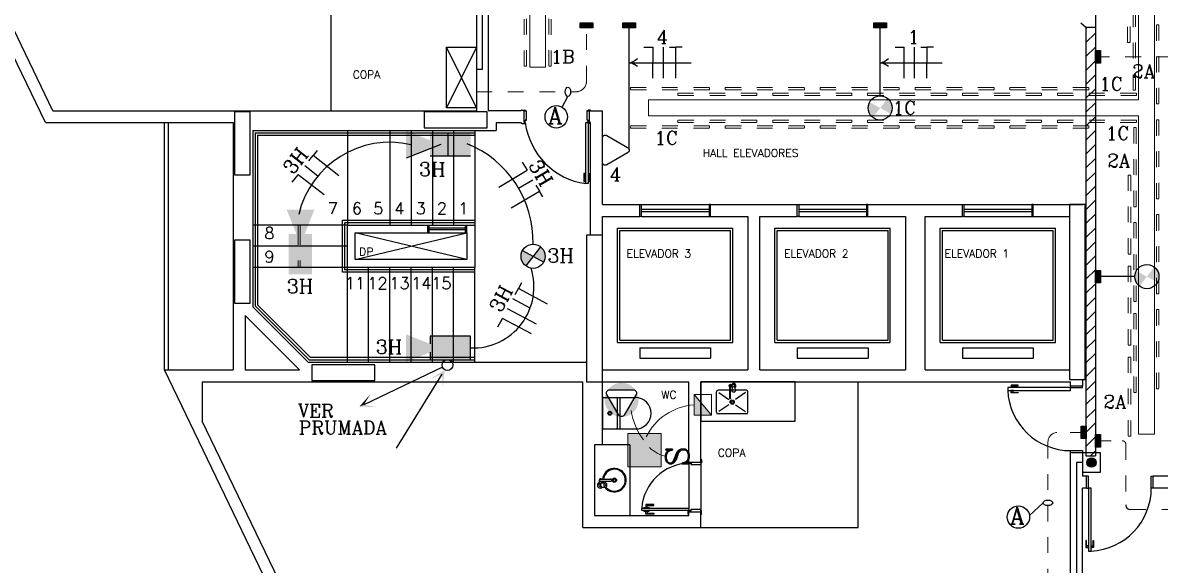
# Model space of a CAD drawing. Extents: x 544 to 914, y -40 to 56.
# Drawn here: x 572.8 to 580.03, y -7.71 to -4.27 of the extents above; entities that cross this region are included whole.
import ezdxf
from ezdxf.enums import TextEntityAlignment as Align
from ezdxf.lldxf.tags import DXFTag

# ---------------------------------------------------------------- set-up
doc = ezdxf.new("R2010")
doc.units = 0
doc.header["$LTSCALE"] = 0.5
doc.header["$MEASUREMENT"] = 0
for name, pattern in [('CONTINU', [0]), ('DASHDOT2', [0.5, 0.25, -0.125, 0, -0.125]), ('HIDDEN', [0.375, 0.25, -0.125])]:
    doc.linetypes.add(name, pattern=pattern)
doc.layers.get('0').update_dxf_attribs({"linetype": 'CONTINUOUS'})
for name, color, linetype in [('008', 1, 'CONTINUOUS'), ('3', 1, 'CONTINUOUS'), ('A-01', 1, 'CONTINUOUS'), ('A-02', 2, 'CONTINUOUS'), ('A-05', 5, 'CONTINUOUS'), ('ARQ_JANELAS2', 1, 'HIDDEN2'), ('ARQ_MARCOS', 2, 'CONTINUOUS'), ('ARQ_PORTAS', 2, 'CONTINUOUS'), ('COZINHA', 2, 'CONTINUOUS'), ('ELE-ELETROCALHA', 250, 'CONTINUOUS'), ('ELETRODUTO', 5, 'CONTINUOUS'), ('FIAÇÃO', 15, 'CONTINUOUS'), ('h2o_contador', 2, 'CONTINUOUS'), ('INTERRUPTOR', 3, 'CONTINUOUS'), ('JANELA', 1, 'CONTINUOUS'), ('LUMINO', 3, 'CONTINUOUS'), ('PORTA', 2, 'CONTINUOUS'), ('Proj', 1, 'HIDDEN'), ('REDE-ESTRUTURADA', 3, 'CONTINUOUS'), ('S4', 4, 'CONTINUOUS'), ('SAN', 2, 'CONTINUOUS'), ('SETAS', 1, 'CONTINUOUS'), ('TEXTO', 7, 'CONTINUOUS'), ('TEXTO - TOMADAS', 250, 'CONTINUOUS'), ('TOMADAS', 3, 'CONTINUOUS'), ('TUBULACAO', 5, 'CONTINUOUS'), ('Título', 3, 'CONTINUOUS')]:
    doc.layers.add(name, color=color, linetype=linetype)
doc.layers.add('ARQ-HAC', color=8, linetype='CONTINUOUS', lineweight=9)
doc.layers.add('Luminotécnico', color=142, linetype='CONTINUOUS', lineweight=0)
doc.styles.add('r80', font='romans.shx', dxfattribs={"height": 0.175})
doc.styles.add('ROMANC', font='romanc.shx')
doc.styles.add('T20', font='simplex.shx', dxfattribs={"height": 0.1})
tags = doc.linetypes.add('HIDDEN2', pattern=[0.1875, 0.125, -0.0625]).pattern_tags.tags
tags[6:7] = [DXFTag(74, 4), DXFTag(75, 0), DXFTag(340, '0'), DXFTag(46, 1.0), DXFTag(50, 0.0), DXFTag(44, 0.0), DXFTag(45, 0.0)]
tags[4:5] = [DXFTag(74, 4), DXFTag(75, 0), DXFTag(340, '0'), DXFTag(46, 1.0), DXFTag(50, 0.0), DXFTag(44, 0.0), DXFTag(45, 0.0)]

# ---------------------------------------------------------------- blocks, each defined once
blk = doc.blocks.new('A')
at = {"layer": 'TOMADAS'}
blk.add_hatch(color=256, dxfattribs=at).paths.add_polyline_path([(1807.0593, -85.114, 1), (1806.9999, -85.114, 1)])
blk.add_lwpolyline([(1806.9719, -85.1745), (1807.0873, -85.1745), (1807.0873, -85.0534), (1806.9719, -85.0534)], close=True, dxfattribs=at)
blk.add_circle((1807.0296, -85.114), 0.0297, dxfattribs=at)
blk = doc.blocks.new('T')
at = {"layer": 'TOMADAS'}
for p, q in [((-55.6492, 372.2054), (-55.6492, 372.0316)), ((-55.465, 372.138), (-55.6155, 372.2249)), ((-55.6155, 372.0122), (-55.465, 372.0991))]:
    blk.add_line(p, q, dxfattribs=at)
for centre, start, end in [((-55.6267, 372.2054), 60, 180), ((-55.4762, 372.1185), 300, 60), ((-55.6267, 372.0316), 180, 300)]:
    blk.add_arc(centre, 0.0225, start, end, dxfattribs=at)

msp = doc.modelspace()

# ---------------------------------------------------------------- hatches: boundary and pattern name
at = {"layer": 'ELE-ELETROCALHA', "ltscale": 0.06}
h = msp.add_hatch(dxfattribs=at)
h.set_pattern_fill('ANSI31', color=256, scale=0.5, style=0)
h.set_pattern_definition([(45, (-889.07684, 133.60847), (-0.0441941738, 0.0441941738), [])])
h.paths.add_polyline_path([(579.6139, -4.2983), (579.5537, -4.2983), (579.5537, -7.0193), (579.6139, -7.0193)])
at = {"layer": 'ELETRODUTO', "linetype": 'DASHDOT2', "ltscale": 0.06}
for points in [[(576.4203, -4.3017), (576.4203, -4.27), (576.3408, -4.27), (576.3408, -4.3017)], [(576.6912, -4.3017), (576.6912, -4.27), (576.6117, -4.27), (576.6117, -4.3017)], [(578.286, -4.3017), (578.286, -4.27), (578.2066, -4.27), (578.2066, -4.3017)], [(579.614, -4.5257), (579.6458, -4.5257), (579.6458, -4.4463), (579.614, -4.4463)], [(579.614, -5.9212), (579.6458, -5.9212), (579.6458, -5.8417), (579.614, -5.8417)], [(579.523, -6.9098), (579.5547, -6.9098), (579.5547, -6.8304), (579.523, -6.8304)], [(579.614, -6.9643), (579.6458, -6.9643), (579.6458, -6.8849), (579.614, -6.8849)]]:
    msp.add_hatch(color=256, dxfattribs=at).paths.add_polyline_path(points)
at = {"layer": 'LUMINO'}
h = msp.add_hatch(color=256, dxfattribs=at)
h.paths.add_polyline_path([(578.2929, -4.7501), (578.2463, -4.8109), (578.3136, -4.8474, 0.124965), (578.3229, -4.8109, 0.233353)])
h.paths.add_polyline_path([(578.1997, -4.8717), (578.2463, -4.8109), (578.179, -4.7744, 0.124965), (578.1697, -4.8109, 0.233353)])
for points in [[(575.234, -4.9551), (575.4544, -5.0426), (575.234, -5.1302)], [(575.387, -5.0159), (575.387, -4.9689), (575.6444, -4.9689), (575.6444, -5.1175), (575.387, -5.1175), (575.387, -5.0694), (575.4544, -5.0426)], [(574.6515, -5.4573), (574.5639, -5.6777), (574.4763, -5.4573)], [(574.5907, -5.6103), (574.6376, -5.6103), (574.6376, -5.8677), (574.489, -5.8677), (574.489, -5.6103), (574.5371, -5.6103), (574.5639, -5.6777)], [(575.234, -6.4227), (575.4544, -6.3352), (575.234, -6.2476)], [(575.387, -6.3619), (575.387, -6.4089), (575.6444, -6.4089), (575.6444, -6.2603), (575.387, -6.2603), (575.387, -6.3084), (575.4544, -6.3352)]]:
    msp.add_hatch(color=256, dxfattribs=at).paths.add_polyline_path(points)
h = msp.add_hatch(color=256, dxfattribs=at)
h.paths.add_polyline_path([(576.088, -5.6917), (576.0414, -5.7525), (576.1087, -5.789, 0.124965), (576.118, -5.7525, 0.233353)])
h.paths.add_polyline_path([(575.9948, -5.8133), (576.0414, -5.7525), (575.9741, -5.716, 0.124965), (575.9648, -5.7525, 0.233353)])
h = msp.add_hatch(color=256, dxfattribs=at)
h.paths.add_polyline_path([(579.9876, -5.8207), (579.941, -5.8815), (580.0083, -5.918, 0.124965), (580.0176, -5.8815, 0.233353)])
h.paths.add_polyline_path([(579.8944, -5.9422), (579.941, -5.8815), (579.8737, -5.8449, 0.124965), (579.8644, -5.8815, 0.233353)])
at = {"layer": 'Luminotécnico', "linetype": 'CONTINU'}
h = msp.add_hatch(color=3, dxfattribs=at)
h.paths.add_polyline_path([(576.4954, -6.6639, 1), (576.7119, -6.6639, 1)])
h.paths.add_polyline_path([(576.6783, -6.6002, -0.57735), (576.6952, -6.6296), (576.6197, -6.7605, -0.57735), (576.5858, -6.7605), (576.5102, -6.6296, -0.57735), (576.5272, -6.6002)], flags=16)
at = {"layer": 'Luminotécnico'}
for points in [[(577.1747, -6.7611), (577.0646, -6.6296), (577.0646, -6.7611)], [(576.6424, -6.8768), (576.6424, -7.0888), (576.8544, -7.0888), (576.8544, -6.8768)]]:
    msp.add_hatch(color=3, dxfattribs=at).paths.add_polyline_path(points)

# ---------------------------------------------------------------- linework, layer by layer
at = {"layer": '008'}
for p, q in [((574.9114, -5.7739), (575.6214, -5.6039)), ((575.6214, -5.7739), (574.9114, -5.6039))]:
    msp.add_line(p, q, dxfattribs=at)
at = {"layer": '3', "color": 6}
for p, q in [((574.9114, -5.7739), (575.6214, -5.6039)), ((575.6214, -5.7739), (574.9114, -5.6039)), ((574.9114, -5.7739), (575.6214, -5.6039)), ((575.6214, -5.7739), (574.9114, -5.6039)), ((574.9114, -5.7739), (575.6214, -5.6039)), ((575.6214, -5.7739), (574.9114, -5.6039)), ((574.9114, -5.7739), (575.6214, -5.6039)), ((575.6214, -5.7739), (574.9114, -5.6039)), ((574.9114, -5.7739), (575.6214, -5.6039)), ((575.6214, -5.7739), (574.9114, -5.6039)), ((574.9114, -5.7739), (575.6214, -5.6039)), ((575.6214, -5.7739), (574.9114, -5.6039)), ((574.9114, -5.7739), (575.6214, -5.6039)), ((575.6214, -5.7739), (574.9114, -5.6039)), ((574.9114, -5.7739), (575.6214, -5.6039)), ((575.6214, -5.7739), (574.9114, -5.6039))]:
    msp.add_line(p, q, dxfattribs=at)
for points in [[(574.1439, -5.2364), (574.2439, -5.2364), (574.2439, -4.8364), (574.1439, -4.8364), (574.1439, -5.2364)], [(575.3489, -4.9364), (575.7489, -4.9364), (575.7489, -4.8364), (575.3489, -4.8364), (575.3489, -4.9364)], [(579.4487, -6.5339), (579.5487, -6.5339), (579.5487, -5.4239), (579.4487, -5.4239), (579.4487, -6.5339)], [(576.3814, -6.5489), (576.4814, -6.5489), (576.4814, -5.6189), (576.3814, -5.6189), (576.3814, -6.5489)], [(574.1439, -6.0504), (574.2439, -6.0504), (574.2439, -5.6504), (574.1439, -5.6504), (574.1439, -6.0504)], [(574.635, -6.5414), (575.035, -6.5414), (575.035, -6.4414), (574.635, -6.4414), (574.635, -6.5414)]]:
    msp.add_lwpolyline(points, dxfattribs=at)
at = {"layer": 'A-01', "color": 9}
for p, q in [((574.7564, -3.2489), (574.7564, -4.8289)), ((574.9114, -5.7739), (575.6214, -5.6039)), ((575.6214, -5.7739), (574.9114, -5.6039)), ((575.6214, -5.7739), (574.9114, -5.6039)), ((574.9114, -5.7739), (575.6214, -5.6039)), ((574.9114, -5.7739), (575.6214, -5.6039)), ((575.6214, -5.7739), (574.9114, -5.6039)), ((575.6214, -5.7739), (574.9114, -5.6039)), ((574.9114, -5.7739), (575.6214, -5.6039)), ((574.9114, -5.7739), (575.6214, -5.6039)), ((575.6214, -5.7739), (574.9114, -5.6039)), ((575.6214, -5.7739), (574.9114, -5.6039)), ((574.9114, -5.7739), (575.6214, -5.6039)), ((574.9114, -5.7739), (575.6214, -5.6039)), ((575.6214, -5.7739), (574.9114, -5.6039)), ((575.6214, -5.7739), (574.9114, -5.6039)), ((574.9114, -5.7739), (575.6214, -5.6039)), ((574.9114, -5.7739), (575.6214, -5.6039)), ((575.6214, -5.7739), (574.9114, -5.6039)), ((575.6214, -5.7739), (574.9114, -5.6039)), ((574.9114, -5.7739), (575.6214, -5.6039)), ((574.9114, -5.7739), (575.6214, -5.6039)), ((575.6214, -5.7739), (574.9114, -5.6039)), ((575.6214, -5.7739), (574.9114, -5.6039)), ((574.9114, -5.7739), (575.6214, -5.6039)), ((575.6214, -5.7739), (574.9114, -5.6039)), ((574.9114, -5.7739), (575.6214, -5.6039)), ((575.6214, -5.7739), (574.9114, -5.6039)), ((574.9114, -5.7739), (575.6214, -5.6039)), ((575.6214, -5.7739), (574.9114, -5.6039)), ((574.9114, -5.7739), (575.6214, -5.6039)), ((575.6214, -5.7739), (574.9114, -5.6039)), ((574.9114, -5.7739), (575.6214, -5.6039)), ((575.6214, -5.7739), (574.9114, -5.6039)), ((574.9114, -5.7739), (575.6214, -5.6039)), ((575.6214, -5.7739), (574.9114, -5.6039)), ((574.9114, -5.7739), (575.6214, -5.6039)), ((574.8614, -5.8239), (574.2614, -5.8239)), ((574.8614, -6.4239), (574.8614, -5.8239)), ((574.9964, -6.4239), (574.9964, -5.8239)), ((575.1314, -6.4239), (575.1314, -5.8239)), ((575.2664, -6.4239), (575.2664, -5.8239)), ((575.4014, -6.4239), (575.4014, -5.8239)), ((575.5364, -6.4239), (575.5364, -5.8239)), ((575.6714, -6.4239), (575.6714, -5.8239)), ((578.1064, -7.4739), (578.1064, -6.5489)), ((577.1064, -7.4739), (578.1064, -7.4739))]:
    msp.add_line(p, q, dxfattribs=at)
at = {"layer": 'A-02', "color": 9}
for p, q in [((573.7, -6.4739), (573.7, -4.9039)), ((573.725, -6.4739), (573.725, -4.9039)), ((574.2764, -4.9689), (574.2764, -5.9288)), ((574.2764, -4.9689), (575.6714, -4.9689)), ((574.2914, -4.9839), (574.2914, -5.922)), ((574.2914, -4.9839), (575.6714, -4.9839)), ((574.8614, -4.9539), (574.8614, -5.5539)), ((575.1314, -4.9539), (575.1314, -5.5539)), ((575.2664, -4.9539), (575.2664, -5.5539)), ((575.4014, -4.9539), (575.4014, -5.5539)), ((575.5364, -4.9539), (575.5364, -5.5539)), ((575.6714, -4.9539), (575.6714, -5.5539)), ((574.8614, -5.5539), (574.2614, -5.5539)), ((574.8314, -5.6765), (574.8314, -5.5239)), ((574.8314, -5.5239), (575.6714, -5.5239)), ((574.8464, -5.6697), (574.8464, -5.5389)), ((574.8464, -5.5389), (575.6714, -5.5389)), ((574.9114, -5.7739), (575.6214, -5.6039)), ((575.6214, -5.7739), (574.9114, -5.6039)), ((575.6214, -5.7739), (574.9114, -5.6039)), ((574.9114, -5.7739), (575.6214, -5.6039)), ((576.5777, -5.5739), (577.3102, -5.5739)), ((576.5777, -6.2995), (576.5777, -5.5739)), ((576.5916, -5.5878), (577.2963, -5.5878)), ((576.5916, -6.2856), (576.5916, -5.5878)), ((577.2963, -6.2856), (577.2963, -5.5878)), ((577.3102, -6.2995), (577.3102, -5.5739)), ((577.5777, -5.5739), (578.3102, -5.5739)), ((577.5777, -6.2995), (577.5777, -5.5739)), ((577.5916, -5.5878), (578.2963, -5.5878)), ((577.5916, -6.2856), (577.5916, -5.5878)), ((578.2963, -6.2856), (578.2963, -5.5878)), ((578.3102, -6.2995), (578.3102, -5.5739)), ((578.6277, -5.5739), (579.3602, -5.5739)), ((578.6277, -6.2995), (578.6277, -5.5739)), ((578.6416, -5.5878), (579.3463, -5.5878)), ((578.6416, -6.2856), (578.6416, -5.5878)), ((579.3463, -6.2856), (579.3463, -5.5878)), ((579.3602, -6.2995), (579.3602, -5.5739)), ((574.8614, -5.6889), (574.2614, -5.6889)), ((574.8314, -5.8539), (574.8314, -5.6765)), ((574.8464, -5.8389), (574.8464, -5.6697)), ((575.6714, -5.8389), (574.8464, -5.8389)), ((574.2914, -5.922), (574.2914, -6.06)), ((575.6714, -5.8539), (574.8314, -5.8539)), ((574.2764, -5.9288), (574.2764, -6.0662)), ((574.2764, -6.0662), (574.6191, -6.4089)), ((574.2914, -6.06), (574.6253, -6.3939)), ((576.5916, -6.2856), (577.2963, -6.2856)), ((577.5916, -6.2856), (578.2963, -6.2856)), ((578.6416, -6.2856), (579.3463, -6.2856)), ((576.5777, -6.2995), (577.3102, -6.2995)), ((576.7187, -6.3342), (577.1692, -6.3342)), ((576.7187, -6.3342), (576.7187, -6.3989)), ((577.1692, -6.3342), (577.1692, -6.3989)), ((577.5777, -6.2995), (578.3102, -6.2995)), ((577.7187, -6.3342), (578.1692, -6.3342)), ((577.7187, -6.3342), (577.7187, -6.3989)), ((578.1692, -6.3342), (578.1692, -6.3989)), ((578.6277, -6.2995), (579.3602, -6.2995)), ((578.7687, -6.3342), (579.2192, -6.3342)), ((578.7687, -6.3342), (578.7687, -6.3989)), ((579.2192, -6.3342), (579.2192, -6.3989)), ((574.6191, -6.4089), (575.6714, -6.4089)), ((574.6253, -6.3939), (575.6714, -6.3939)), ((576.7187, -6.3989), (577.1692, -6.3989)), ((577.7187, -6.3989), (578.1692, -6.3989)), ((578.7687, -6.3989), (579.2192, -6.3989))]:
    msp.add_line(p, q, dxfattribs=at)
at = {"layer": 'A-05', "color": 4}
for p, q in [((575.6814, -3.9889), (575.6814, -4.8289)), ((575.6814, -3.9889), (575.6814, -4.8289)), ((575.7564, -3.9889), (575.7564, -4.8289)), ((572.9902, -4.8289), (572.7418, -4.3137)), ((572.9431, -4.9039), (572.6743, -4.3463)), ((572.9902, -4.8289), (575.6814, -4.8289)), ((572.9902, -4.8289), (575.6814, -4.8289)), ((575.9664, -4.8289), (575.7564, -4.8289)), ((575.9839, -4.9039), (575.9839, -4.8289)), ((576.3814, -4.8289), (576.4814, -4.8289)), ((576.3989, -4.9039), (576.3989, -4.8289)), ((576.4814, -5.4239), (576.4814, -4.8289)), ((572.9431, -4.9039), (574.1364, -4.9039)), ((574.1364, -4.9039), (574.1364, -6.4739)), ((575.8064, -4.9039), (575.9664, -4.9039)), ((575.8064, -4.9039), (575.8064, -4.9539)), ((576.4064, -4.9039), (576.3814, -4.9039)), ((576.4064, -5.6189), (576.4064, -4.9039)), ((574.2614, -4.9539), (574.2614, -6.0724)), ((574.2614, -4.9539), (575.8064, -4.9539)), ((576.4814, -5.4239), (576.7189, -5.4239)), ((576.7189, -5.4989), (576.7189, -5.4239)), ((577.1689, -5.4989), (577.1689, -5.4239)), ((577.1689, -5.4239), (577.7189, -5.4239)), ((577.7189, -5.4989), (577.7189, -5.4239)), ((578.1689, -5.4989), (578.1689, -5.4239)), ((578.1689, -5.4239), (578.7689, -5.4239)), ((578.7689, -5.4989), (578.7689, -5.4239)), ((579.2189, -5.4989), (579.2189, -5.4239)), ((579.2189, -5.4239), (579.5314, -5.4239)), ((576.4814, -5.4989), (576.7189, -5.4989)), ((576.4814, -6.4739), (576.4814, -5.4989)), ((577.1689, -5.4989), (577.4064, -5.4989)), ((577.4064, -5.4989), (577.4064, -6.4739)), ((577.4814, -5.4989), (577.7189, -5.4989)), ((577.4814, -6.4739), (577.4814, -5.4989)), ((578.1689, -5.4989), (578.4064, -5.4989)), ((578.4064, -5.4989), (578.4064, -6.4739)), ((578.5314, -5.4989), (578.7689, -5.4989)), ((578.5314, -6.4739), (578.5314, -5.4989)), ((579.2189, -5.4989), (579.4487, -5.4989)), ((574.2114, -6.1285), (574.5569, -6.4739)), ((574.2114, -6.1285), (574.2114, -6.4739)), ((574.2614, -6.0724), (574.6129, -6.4239)), ((574.6129, -6.4239), (576.3814, -6.4239)), ((574.3569, -7.8364), (573.7, -6.4739)), ((573.7, -6.4739), (574.1364, -6.4739)), ((574.2114, -6.4739), (574.5569, -6.4739)), ((576.4814, -6.4739), (577.4064, -6.4739)), ((577.4814, -6.4739), (578.4064, -6.4739)), ((578.5314, -6.4739), (579.4487, -6.4739)), ((573.94, -6.5489), (573.94, -6.7989)), ((573.94, -6.5489), (576.3564, -6.5489)), ((576.3564, -7.4739), (576.3564, -6.5489)), ((576.4814, -6.5489), (577.0314, -6.5489)), ((576.4814, -6.9489), (576.4814, -6.5489)), ((577.0314, -7.0589), (577.0314, -6.5489)), ((577.1064, -7.0589), (577.1064, -6.5489)), ((577.1064, -6.5489), (579.4564, -6.5489)), ((579.4564, -6.5739), (579.4564, -6.5489)), ((579.4564, -6.5739), (579.5314, -6.5739)), ((579.5314, -6.5339), (579.5314, -6.5739)), ((574.4244, -7.8038), (573.94, -6.7989)), ((576.4814, -6.9489), (576.4314, -6.9489)), ((576.4314, -6.9489), (576.4314, -7.3989)), ((579.4564, -6.9989), (579.5314, -6.9989)), ((579.4564, -9.1239), (579.4564, -6.9989)), ((579.5314, -6.9989), (579.5314, -7.1489)), ((577.0314, -7.0589), (577.1064, -7.0589)), ((579.5564, -7.1489), (579.5314, -7.1489)), ((579.5564, -7.2239), (579.5564, -7.1489)), ((580.2814, -7.1489), (579.9814, -7.1489)), ((579.9814, -7.2239), (579.9814, -7.1489)), ((579.5564, -7.2239), (579.5314, -7.2239)), ((579.5314, -9.1239), (579.5314, -7.2239)), ((581.2814, -7.2239), (579.9814, -7.2239)), ((576.4314, -7.3989), (577.0314, -7.3989)), ((577.0314, -7.3739), (577.1064, -7.3739)), ((577.0314, -7.3989), (577.0314, -7.3739)), ((577.1064, -7.4739), (577.1064, -7.3739)), ((576.3564, -7.4739), (577.1064, -7.4739))]:
    msp.add_line(p, q, dxfattribs=at)
for points in [[(574.8614, -5.5539), (575.6714, -5.5539), (575.6714, -5.8239), (574.8614, -5.8239)], [(574.9114, -5.6039), (575.6214, -5.6039), (575.6214, -5.7739), (574.9114, -5.7739)]]:
    msp.add_lwpolyline(points, close=True, dxfattribs=at)
at = {"layer": 'ARQ-HAC', "linetype": 'HIDDEN'}
for p, q in [((574.5489, -5.5539), (574.5489, -5.8239)), ((574.5614, -5.5539), (574.5614, -5.8239)), ((574.5614, -5.5539), (574.5614, -5.8239))]:
    msp.add_line(p, q, dxfattribs=at)
at = {"layer": 'ARQ_JANELAS2', "ltscale": 0.05}
for p, q in [((575.3714, -5.5539), (575.3714, -5.6039)), ((575.3814, -5.6039), (575.3814, -5.5539)), ((575.6114, -5.6039), (575.6114, -5.5539)), ((575.6214, -5.6039), (575.6214, -5.5539)), ((575.6114, -5.5739), (575.3814, -5.5739)), ((575.6114, -5.5839), (575.3814, -5.5839))]:
    msp.add_line(p, q, dxfattribs=at)
at = {"layer": 'ARQ_MARCOS'}
for p, q in [((579.4564, -6.5739), (579.4564, -6.5864)), ((579.5314, -6.5864), (579.5314, -6.5739)), ((579.4564, -6.5864), (579.5314, -6.5864)), ((579.4564, -6.9864), (579.5314, -6.9864)), ((579.4564, -6.9989), (579.4564, -6.9864)), ((579.5314, -6.9864), (579.5314, -6.9989)), ((579.5689, -7.1489), (579.5564, -7.1489)), ((579.5689, -7.2239), (579.5689, -7.1489)), ((579.9689, -7.1489), (579.9814, -7.1489)), ((579.9689, -7.2239), (579.9689, -7.1489)), ((579.5564, -7.2239), (579.5689, -7.2239)), ((579.9814, -7.2239), (579.9689, -7.2239))]:
    msp.add_line(p, q, dxfattribs=at)
at = {"layer": 'ARQ_PORTAS', "color": 9}
for points in [[(579.0927, -6.5864), (579.0927, -6.5849), (579.0889, -6.5849), (579.0889, -6.5739), (579.1239, -6.5739), (579.1239, -6.5714), (579.0789, -6.5714), (579.0789, -6.5849), (579.0752, -6.5849), (579.0752, -6.5864)], [(579.0889, -6.5739), (579.0789, -6.5739)], [(579.0927, -6.6039), (579.0927, -6.6054), (579.0889, -6.6054), (579.0889, -6.6164), (579.1239, -6.6164), (579.1239, -6.6189), (579.0789, -6.6189), (579.0789, -6.6054), (579.0752, -6.6054), (579.0752, -6.6039)], [(579.0889, -6.5849), (579.0789, -6.5849)], [(579.0889, -6.6054), (579.0789, -6.6054)], [(579.0889, -6.6164), (579.0789, -6.6164)], [(579.5689, -7.5877), (579.5674, -7.5877), (579.5674, -7.5914), (579.5564, -7.5914), (579.5564, -7.5564), (579.5539, -7.5564), (579.5539, -7.6014), (579.5674, -7.6014), (579.5674, -7.6052), (579.5689, -7.6052)], [(579.5864, -7.5877), (579.5879, -7.5877), (579.5879, -7.5914), (579.5989, -7.5914), (579.5989, -7.5564), (579.6014, -7.5564), (579.6014, -7.6014), (579.5879, -7.6014), (579.5879, -7.6052), (579.5864, -7.6052)], [(579.5564, -7.5914), (579.5564, -7.6014)], [(579.5674, -7.5914), (579.5674, -7.6014)], [(579.5879, -7.5914), (579.5879, -7.6014)], [(579.5989, -7.5914), (579.5989, -7.6014)]]:
    msp.add_lwpolyline(points, dxfattribs=at)
for points in [[(579.0564, -6.5864), (579.0564, -6.6039), (579.4564, -6.6039), (579.4564, -6.5864)], [(579.5689, -7.6239), (579.5864, -7.6239), (579.5864, -7.2239), (579.5689, -7.2239)]]:
    msp.add_lwpolyline(points, close=True, dxfattribs=at)
for centre, start, end in [((579.4567, -6.5857), 182.60416, 269.95817), ((579.5682, -7.2236), 272.60416, 359.95817)]:
    msp.add_arc(centre, 0.4007, start, end, dxfattribs=at)
at = {"layer": 'COZINHA', "color": 9}
for p, q in [((577.1064, -6.5489), (577.1064, -6.7989)), ((577.7064, -6.5489), (577.1064, -6.5489)), ((577.2903, -6.6477), (577.2903, -6.5748)), ((577.2954, -6.6477), (577.2954, -6.5748)), ((577.3096, -6.5703), (577.2987, -6.5703)), ((577.3162, -6.5668), (577.3162, -6.5668)), ((577.7064, -6.7989), (577.7064, -6.5489)), ((577.2064, -6.653), (577.2064, -6.613)), ((577.2907, -6.603), (577.2164, -6.603)), ((577.2214, -6.618), (577.2851, -6.6615)), ((577.2903, -6.6532), (577.2903, -6.6477)), ((577.3061, -6.603), (577.295, -6.603)), ((577.2954, -6.6532), (577.2954, -6.6477)), ((577.3051, -6.5788), (577.2991, -6.5788)), ((577.3056, -6.6077), (577.3078, -6.5841)), ((577.3234, -6.5785), (577.3234, -6.5822)), ((577.3269, -6.6077), (577.3248, -6.5841)), ((577.3964, -6.603), (577.3265, -6.603)), ((577.3914, -6.618), (577.3278, -6.6615)), ((577.4064, -6.653), (577.4064, -6.613)), ((577.2064, -6.743), (577.2064, -6.653)), ((577.2851, -6.6945), (577.2214, -6.738)), ((577.3278, -6.6945), (577.3914, -6.738)), ((577.4064, -6.743), (577.4064, -6.653)), ((577.3964, -6.753), (577.2164, -6.753)), ((577.1064, -6.7989), (577.7064, -6.7989))]:
    msp.add_line(p, q, dxfattribs=at)
msp.add_lwpolyline([(577.3269, -6.6077), (577.3261, -6.6103), (577.3238, -6.6128), (577.3205, -6.6144), (577.3163, -6.615), (577.312, -6.6144), (577.3087, -6.6128), (577.3064, -6.6103), (577.3056, -6.6077), (577.3064, -6.6051), (577.3087, -6.6026), (577.312, -6.601), (577.3163, -6.6005), (577.3205, -6.601), (577.3238, -6.6026), (577.3261, -6.6051)], close=True, dxfattribs=at)
msp.add_lwpolyline([(577.3078, -6.5841), (577.3083, -6.5828), (577.3102, -6.5814), (577.3128, -6.5805), (577.3163, -6.5802), (577.3197, -6.5805), (577.3223, -6.5814), (577.3243, -6.5828), (577.3248, -6.5841)], dxfattribs=at)
for radius in [0.0133, 0.00813]:
    msp.add_circle((577.3064, -6.678), radius, dxfattribs=at)
for centre, radius, start, end in [((577.2929, -6.5748), 0.0074, 290.16101, 249.83899), ((577.2929, -6.5748), 0.00255, 0.00373, 179.99627), ((577.3162, -6.5748), 0.0148, 306.17047, 162.25677), ((577.3162, -6.5748), 0.00804, 332.73673, 145.73755), ((577.2164, -6.613), 0.01, 90, 180), ((577.3162, -6.5748), 0.0148, 195.53733, 233.99874), ((577.3051, -6.5831), 0.00425, 12.82848, 90), ((577.3964, -6.613), 0.01, 0, 90), ((577.2929, -6.6532), 0.00376, 132.65589, 47.34411), ((577.2929, -6.6532), 0.00255, 179.99352, 0.00648), ((577.2164, -6.743), 0.01, 180, 270), ((577.3964, -6.743), 0.01, 270, 0)]:
    msp.add_arc(centre, radius, start, end, dxfattribs=at)
at = {"layer": 'ELE-ELETROCALHA', "ltscale": 0.06}
for p, q in [((579.6139, -2.4565), (579.6139, -7.0193)), ((579.5218, -4.2699), (579.5537, -4.2983)), ((579.5537, -4.2983), (579.5537, -7.0193)), ((579.5537, -4.2983), (579.6139, -4.2983)), ((579.5537, -7.0193), (579.6139, -7.0193))]:
    msp.add_line(p, q, dxfattribs=at)
at = {"layer": 'ELE-ELETROCALHA', "color": 5, "linetype": 'CONTINU'}
for p, q in [((576.6513, -5.0784), (576.6513, -4.2699)), ((578.2461, -4.7343), (578.2461, -4.2699)), ((579.8643, -5.8814), (579.6139, -5.8814)), ((579.8066, -7.331), (579.8066, -7.3363))]:
    msp.add_line(p, q, dxfattribs=at)
msp.add_arc((579.8327, -7.3331), 0.0263, 187.024, 275.00504, dxfattribs=at)
at = {"layer": 'ELETRODUTO', "linetype": 'DASHDOT2', "ltscale": 0.06}
for points in [[(576.3408, -4.27), (576.4203, -4.27), (576.4203, -4.3017), (576.3408, -4.3017)], [(576.6117, -4.27), (576.6912, -4.27), (576.6912, -4.3017), (576.6117, -4.3017)], [(578.2066, -4.27), (578.286, -4.27), (578.286, -4.3017), (578.2066, -4.3017)], [(579.6458, -4.4463), (579.6458, -4.5257), (579.614, -4.5257), (579.614, -4.4463)], [(579.6458, -5.8417), (579.6458, -5.9212), (579.614, -5.9212), (579.614, -5.8417)], [(579.5547, -6.8304), (579.5547, -6.9098), (579.523, -6.9098), (579.523, -6.8304)], [(579.6458, -6.8849), (579.6458, -6.9643), (579.614, -6.9643), (579.614, -6.8849)]]:
    msp.add_lwpolyline(points, close=True, dxfattribs=at)
at = {"layer": 'FIAÇÃO'}
for p, q in [((576.7458, -4.4238), (576.8032, -4.4239)), ((576.8029, -4.6222), (576.8032, -4.4239)), ((576.8697, -4.6223), (576.87, -4.424)), ((576.9089, -4.424), (576.9491, -4.4241)), ((576.9488, -4.6224), (576.9491, -4.4241)), ((576.9893, -4.4242), (576.9491, -4.4241)), ((578.3406, -4.4238), (578.398, -4.4239)), ((578.3978, -4.6222), (578.398, -4.4239)), ((578.4646, -4.6223), (578.4648, -4.424)), ((578.5038, -4.424), (578.5439, -4.4241)), ((578.5437, -4.6224), (578.5439, -4.4241)), ((578.5841, -4.4242), (578.5439, -4.4241)), ((574.6171, -5.1466), (574.6432, -5.1133)), ((574.6692, -5.0799), (574.6432, -5.1133)), ((574.8077, -5.2418), (574.6432, -5.1133)), ((574.6741, -5.2431), (574.5919, -5.1789)), ((575.9722, -5.1542), (576.003, -5.2062)), ((574.5114, -5.2819), (574.5486, -5.2343)), ((574.7131, -5.3628), (574.5486, -5.2343)), ((575.8233, -5.3126), (576.003, -5.2062)), ((575.9491, -5.3199), (576.0388, -5.2668)), ((575.9016, -5.4447), (576.0812, -5.3384)), ((576.0597, -5.302), (576.0812, -5.3384)), ((576.1028, -5.3748), (576.0812, -5.3384)), ((575.9675, -5.92), (575.9477, -5.9574)), ((575.9278, -5.9947), (575.9477, -5.9574)), ((576.132, -6.0554), (575.9477, -5.9574)), ((576.0224, -6.0818), (575.9126, -6.0234)), ((576.0639, -6.1835), (575.8796, -6.0855)), ((575.8182, -6.2009), (575.8465, -6.1476)), ((576.0308, -6.2456), (575.8465, -6.1476))]:
    msp.add_line(p, q, dxfattribs=at)
at = {"layer": 'JANELA', "color": 9}
for p, q in [((576.7189, -5.4239), (576.7289, -5.4239)), ((576.7289, -5.4239), (576.7289, -5.4989)), ((576.7289, -5.4239), (577.1589, -5.4239)), ((576.7289, -5.4539), (577.1589, -5.4539)), ((576.7289, -5.4689), (577.1589, -5.4689)), ((577.1589, -5.4239), (577.1589, -5.4989)), ((577.1689, -5.4239), (577.1589, -5.4239)), ((577.7189, -5.4239), (577.7289, -5.4239)), ((577.7289, -5.4239), (577.7289, -5.4989)), ((577.7289, -5.4239), (578.1589, -5.4239)), ((577.7289, -5.4539), (578.1589, -5.4539)), ((577.7289, -5.4689), (578.1589, -5.4689)), ((578.1589, -5.4239), (578.1589, -5.4989)), ((578.1689, -5.4239), (578.1589, -5.4239)), ((578.7689, -5.4239), (578.7789, -5.4239)), ((578.7789, -5.4239), (578.7789, -5.4989)), ((578.7789, -5.4239), (579.2089, -5.4239)), ((578.7789, -5.4539), (579.2089, -5.4539)), ((578.7789, -5.4689), (579.2089, -5.4689)), ((579.2089, -5.4239), (579.2089, -5.4989)), ((579.2189, -5.4239), (579.2089, -5.4239)), ((576.7289, -5.4989), (576.7189, -5.4989)), ((576.7289, -5.4989), (577.1589, -5.4989)), ((577.1589, -5.4989), (577.1689, -5.4989)), ((577.7289, -5.4989), (577.7189, -5.4989)), ((577.7289, -5.4989), (578.1589, -5.4989)), ((578.1589, -5.4989), (578.1689, -5.4989)), ((578.7789, -5.4989), (578.7689, -5.4989)), ((578.7789, -5.4989), (579.2089, -5.4989)), ((579.2089, -5.4989), (579.2189, -5.4989))]:
    msp.add_line(p, q, dxfattribs=at)
at = {"layer": 'LUMINO'}
for p, q in [((575.5001, -4.9689), (575.5001, -5.1175)), ((575.5001, -4.9689), (575.5001, -5.1175)), ((575.4544, -5.0426), (575.234, -5.1302)), ((575.6444, -5.1175), (575.387, -5.1175)), ((576.088, -5.6917), (575.9948, -5.8133)), ((575.9741, -5.716), (576.1087, -5.789))]:
    msp.add_line(p, q, dxfattribs=at)
msp.add_lwpolyline([(575.387, -6.3619), (575.387, -6.4089), (575.6444, -6.4089), (575.6444, -6.2603), (575.387, -6.2603), (575.387, -6.3084)], dxfattribs=at)
for centre in [(578.2463, -4.8109), (576.0414, -5.7525), (579.941, -5.8815)]:
    msp.add_circle(centre, 0.0766, dxfattribs=at)
at = {"layer": 'Luminotécnico', "color": 3}
msp.add_line((577.1747, -6.7611), (577.0646, -6.6296), dxfattribs=at)
at = {"layer": 'Luminotécnico', "color": 3, "linetype": 'CONTINU', "ltscale": 0.05}
for points in [[(576.7735, -4.7602), (576.7735, -4.8606), (579.8876, -4.8606), (579.8876, -6.8823), (579.9881, -6.8823), (579.9881, 0.025), (579.8876, 0.025), (579.8876, -4.7602)], [(576.0201, -2.1609), (576.0201, -4.5517), (576.1205, -4.5517), (576.1205, -2.1609)]]:
    msp.add_lwpolyline(points, close=True, dxfattribs=at)
at = {"layer": 'Luminotécnico', "color": 9, "linetype": 'HIDDEN', "ltscale": 0.05}
for points in [[(579.8186, -4.3961), (579.8186, -3.8939), (579.8336, -3.8939), (579.8336, -4.3961)], [(575.9844, -4.5463), (575.9844, -4.044), (575.9995, -4.044), (575.9995, -4.5463)], [(576.1562, -4.5463), (576.1562, -4.044), (576.1411, -4.044), (576.1411, -4.5463)], [(579.854, -4.6975), (579.854, -4.1952), (579.8691, -4.1952), (579.8691, -4.6975)], [(580.0024, -4.7848), (580.0024, -4.2825), (580.0174, -4.2825), (580.0174, -4.7848)], [(576.6596, -4.6815), (577.1619, -4.6815), (577.1619, -4.6966), (576.6596, -4.6966)], [(577.2624, -4.6815), (577.7646, -4.6815), (577.7646, -4.6966), (577.2624, -4.6966)], [(577.8651, -4.6815), (578.3674, -4.6815), (578.3674, -4.6966), (577.8651, -4.6966)], [(578.4678, -4.6815), (578.9701, -4.6815), (578.9701, -4.6966), (578.4678, -4.6966)], [(579.0706, -4.6815), (579.5729, -4.6815), (579.5729, -4.6966), (579.0706, -4.6966)], [(576.961, -4.717), (577.4633, -4.717), (577.4633, -4.732), (576.961, -4.732)], [(577.5637, -4.717), (578.066, -4.717), (578.066, -4.732), (577.5637, -4.732)], [(578.1665, -4.717), (578.6688, -4.717), (578.6688, -4.732), (578.1665, -4.732)], [(578.7692, -4.717), (579.2715, -4.717), (579.2715, -4.732), (578.7692, -4.732)], [(579.372, -4.717), (579.8742, -4.717), (579.8742, -4.732), (579.372, -4.732)], [(576.961, -4.9039), (577.4633, -4.9039), (577.4633, -4.8888), (576.961, -4.8888)], [(577.5637, -4.9039), (578.066, -4.9039), (578.066, -4.8888), (577.5637, -4.8888)], [(578.1665, -4.9039), (578.6688, -4.9039), (578.6688, -4.8888), (578.1665, -4.8888)], [(578.7692, -4.9039), (579.2715, -4.9039), (579.2715, -4.8888), (578.7692, -4.8888)], [(579.372, -4.9039), (579.8742, -4.9039), (579.8742, -4.8888), (579.372, -4.8888)], [(580.0024, -5.3875), (580.0024, -4.8852), (580.0174, -4.8852), (580.0174, -5.3875)], [(580.0024, -5.3875), (580.0024, -4.8852), (580.0174, -4.8852), (580.0174, -5.3875)], [(576.6596, -4.9393), (577.1619, -4.9393), (577.1619, -4.9242), (576.6596, -4.9242)], [(577.2624, -4.9393), (577.7646, -4.9393), (577.7646, -4.9242), (577.2624, -4.9242)], [(577.8651, -4.9393), (578.3674, -4.9393), (578.3674, -4.9242), (577.8651, -4.9242)], [(578.4678, -4.9393), (578.9701, -4.9393), (578.9701, -4.9242), (578.4678, -4.9242)], [(579.0706, -4.9393), (579.5729, -4.9393), (579.5729, -4.9242), (579.0706, -4.9242)], [(579.8734, -5.4377), (579.8734, -4.9355), (579.8583, -4.9355), (579.8583, -5.4377)], [(579.838, -5.7391), (579.838, -5.2368), (579.8229, -5.2368), (579.8229, -5.7391)], [(580.0024, -5.9903), (580.0024, -5.488), (580.0174, -5.488), (580.0174, -5.9903)], [(579.8734, -6.0405), (579.8734, -5.5382), (579.8583, -5.5382), (579.8583, -6.0405)], [(579.838, -6.3167), (579.838, -5.8145), (579.8229, -5.8145), (579.8229, -6.3167)], [(579.8734, -6.6181), (579.8734, -6.1158), (579.8583, -6.1158), (579.8583, -6.6181)], [(580.0024, -6.593), (580.0024, -6.0907), (580.0174, -6.0907), (580.0174, -6.593)], [(579.838, -6.8944), (579.838, -6.3921), (579.8229, -6.3921), (579.8229, -6.8944)]]:
    msp.add_lwpolyline(points, close=True, dxfattribs=at)
at = {"layer": 'Luminotécnico', "color": 3}
for points in [[(577.1747, -6.6296), (577.1747, -6.7611), (577.0646, -6.7611), (577.0646, -6.6296)], [(576.8544, -7.0888), (576.8544, -6.8768), (576.6424, -6.8768), (576.6424, -7.0888)]]:
    msp.add_lwpolyline(points, close=True, dxfattribs=at)
at = {"layer": 'Luminotécnico', "color": 5, "linetype": 'CONTINU'}
for centre, radius, start, end in [((577.089, -7.0608), 0.3663, 93.82196, 153.7906), ((577.0739, -6.6709), 0.4135, 188.43521, 216.58329), ((576.9357, -6.8016), 0.2267, 226.78026, 257.20841)]:
    msp.add_arc(centre, radius, start, end, dxfattribs=at)
at = {"layer": 'PORTA', "color": 9}
for p, q in [((575.9664, -4.8289), (575.9664, -4.8264)), ((575.9664, -4.8289), (575.9664, -4.8289)), ((575.9689, -4.8239), (575.9889, -4.8239)), ((575.9839, -4.8289), (575.9989, -4.8289)), ((575.9914, -4.8289), (575.9914, -4.8264)), ((575.9989, -4.8889), (575.9989, -4.8289)), ((576.3839, -4.8889), (576.3839, -4.8289)), ((576.3989, -4.8289), (576.3839, -4.8289)), ((576.3914, -4.8289), (576.3914, -4.8264)), ((576.4039, -4.8239), (576.3939, -4.8239)), ((576.4064, -4.8289), (576.4064, -4.8264)), ((576.4164, -4.8289), (576.4164, -4.8289)), ((575.9664, -4.9064), (575.9664, -4.9039)), ((575.9689, -4.9089), (575.9889, -4.9089)), ((575.9839, -4.9039), (575.9914, -4.9039)), ((575.9914, -4.9039), (575.9914, -4.8889)), ((575.9989, -4.8889), (575.9914, -4.8889)), ((575.9914, -4.8889), (575.9989, -4.8889)), ((575.9914, -4.9064), (575.9914, -4.9039)), ((576.3764, -4.9039), (576.3914, -4.9039)), ((576.3764, -5.2909), (576.3764, -4.9039)), ((576.3914, -4.8889), (576.3839, -4.8889)), ((576.3839, -4.8889), (576.3914, -4.8889)), ((576.3914, -4.9039), (576.3914, -4.8889)), ((576.3914, -4.9039), (576.3914, -5.2909)), ((576.3989, -4.9039), (576.3914, -4.9039)), ((576.4064, -4.9089), (576.3939, -4.9089)), ((576.3702, -5.2279), (576.3632, -5.2279)), ((576.3632, -5.2279), (576.3632, -5.2769)), ((576.3702, -5.2349), (576.3702, -5.2279)), ((576.3702, -5.2699), (576.3702, -5.2349)), ((576.3702, -5.2349), (576.3702, -5.2349)), ((576.3764, -5.2699), (576.3702, -5.2699)), ((576.3914, -5.2699), (576.3977, -5.2699)), ((576.3977, -5.2349), (576.3977, -5.2279)), ((576.3977, -5.2279), (576.4047, -5.2279)), ((576.3977, -5.2699), (576.3977, -5.2349)), ((576.3977, -5.2349), (576.3977, -5.2349)), ((576.4047, -5.2279), (576.4047, -5.2769)), ((576.3632, -5.2769), (576.3764, -5.2769)), ((576.3914, -5.2909), (576.3764, -5.2909)), ((576.4047, -5.2769), (576.3914, -5.2769)), ((577.0264, -7.0439), (577.0264, -7.0639)), ((577.0289, -7.0414), (577.0314, -7.0414)), ((577.0289, -7.0664), (577.0314, -7.0664)), ((577.0314, -7.0589), (577.0314, -7.0664)), ((577.0314, -7.0664), (577.0314, -7.3664)), ((577.0314, -7.0664), (577.0464, -7.0664)), ((577.0464, -7.0739), (577.0464, -7.0664)), ((577.0464, -7.0664), (577.0464, -7.0739)), ((577.0464, -7.0739), (577.1064, -7.0739)), ((577.1064, -7.0414), (577.1064, -7.0414)), ((577.1064, -7.0414), (577.1089, -7.0414)), ((577.1064, -7.0589), (577.1064, -7.0739)), ((577.1064, -7.0664), (577.1089, -7.0664)), ((577.1064, -7.0739), (577.1064, -7.3589)), ((577.1114, -7.0439), (577.1114, -7.0639)), ((576.7444, -7.3479), (576.7444, -7.3514)), ((576.7444, -7.3479), (576.7794, -7.3479)), ((576.7444, -7.3699), (576.7444, -7.3664)), ((576.7444, -7.3699), (576.7794, -7.3699)), ((576.7584, -7.3284), (576.7584, -7.3479)), ((576.8074, -7.3284), (576.7584, -7.3284)), ((576.7584, -7.3894), (576.7584, -7.3699)), ((576.7654, -7.3354), (576.8004, -7.3354)), ((576.7654, -7.3479), (576.7654, -7.3354)), ((576.7654, -7.3699), (576.7654, -7.3824)), ((576.7794, -7.3479), (576.7794, -7.3514)), ((576.7794, -7.3699), (576.7794, -7.3664)), ((576.8004, -7.3354), (576.8074, -7.3354)), ((576.8004, -7.3354), (576.8004, -7.3354)), ((576.8074, -7.3354), (576.8074, -7.3284)), ((577.0264, -7.3889), (577.0264, -7.3689)), ((577.0314, -7.3739), (577.0314, -7.3664)), ((577.0314, -7.3664), (577.0464, -7.3664)), ((577.0464, -7.3589), (577.1064, -7.3589)), ((577.0464, -7.3664), (577.0464, -7.3589)), ((577.0464, -7.3589), (577.0464, -7.3664)), ((577.1064, -7.3739), (577.1064, -7.3589)), ((577.1064, -7.3664), (577.1089, -7.3664)), ((577.1114, -7.3889), (577.1114, -7.3689)), ((576.8074, -7.3894), (576.7584, -7.3894)), ((576.7654, -7.3824), (576.8004, -7.3824)), ((576.8004, -7.3824), (576.8004, -7.3824)), ((576.8004, -7.3824), (576.8074, -7.3824)), ((576.8074, -7.3824), (576.8074, -7.3894)), ((577.0289, -7.3914), (577.0314, -7.3914)), ((577.1064, -7.3914), (577.1089, -7.3914)), ((577.1064, -7.3914), (577.1064, -7.3914))]:
    msp.add_line(p, q, dxfattribs=at)
msp.add_lwpolyline([(577.0314, -7.3664), (576.7314, -7.3664), (576.7314, -7.3514), (577.0314, -7.3514)], close=True, dxfattribs=at)
for centre, radius, start, end in [((575.9689, -4.8264), 0.0025, 90, 180), ((575.9889, -4.8264), 0.0025, 0, 90), ((576.3939, -4.8264), 0.0025, 90, 180), ((576.4039, -4.8264), 0.0025, 0, 90), ((575.9689, -4.9064), 0.0025, 180, 270), ((575.9889, -4.9064), 0.0025, 270, 0), ((576.4379, -4.8448), 0.4504, 187.54236, 262.15658), ((576.3939, -4.9064), 0.0025, 180, 270), ((577.039, -7.3748), 0.3085, 91.40844, 175.65396), ((577.0289, -7.0439), 0.0025, 90, 180), ((577.0289, -7.0639), 0.0025, 180, 270), ((577.1089, -7.0439), 0.0025, 0, 90), ((577.1089, -7.0639), 0.0025, 270, 0), ((577.0289, -7.3689), 0.0025, 90, 180), ((577.1089, -7.3689), 0.0025, 0, 90), ((577.0289, -7.3889), 0.0025, 180, 270), ((577.1089, -7.3889), 0.0025, 270, 0)]:
    msp.add_arc(centre, radius, start, end, dxfattribs=at)
at = {"layer": 'REDE-ESTRUTURADA'}
for p, q in [((575.6813, -4.809), (575.4911, -4.4248)), ((575.6813, -4.4248), (575.4912, -4.8091))]:
    msp.add_line(p, q, dxfattribs=at)
msp.add_lwpolyline([(575.4911, -4.4248), (575.6813, -4.4248), (575.6813, -4.809), (575.4911, -4.809)], close=True, dxfattribs=at)
at = {"layer": 'S4'}
msp.add_circle((575.4972, -6.4432), 0.0343, dxfattribs=at)
at = {"layer": 'SAN', "color": 9}
for p, q in [((576.4814, -6.6539), (576.4814, -6.8439)), ((576.4864, -6.6489), (576.6914, -6.6489)), ((576.5764, -6.6539), (576.5764, -6.8439)), ((576.5927, -6.6489), (576.5927, -6.8489)), ((576.4864, -6.8489), (576.6914, -6.8489)), ((576.6564, -6.9489), (576.4814, -6.9489)), ((576.6564, -6.9489), (576.6564, -7.3989)), ((576.4608, -7.1739), (576.4608, -7.1981)), ((576.4691, -7.1683), (576.5358, -7.1683)), ((576.4691, -7.1795), (576.5358, -7.1795)), ((576.4691, -7.1947), (576.473, -7.1947)), ((576.4691, -7.2142), (576.473, -7.2142)), ((576.4754, -7.1795), (576.4754, -7.1922)), ((576.48, -7.1906), (576.5009, -7.1906)), ((576.48, -7.2183), (576.5009, -7.2183))]:
    msp.add_line(p, q, dxfattribs=at)
for centre, radius in [((576.5289, -6.7489), 0.0125), ((576.5289, -6.7489), 0.0075), ((576.558, -7.1739), 0.0133), ((576.558, -7.1739), 0.00778)]:
    msp.add_circle(centre, radius, dxfattribs=at)
for centre, radius, start, end in [((576.4864, -6.6539), 0.005, 90, 180), ((576.5714, -6.6539), 0.005, 0, 90), ((576.6914, -6.7489), 0.1, 270, 90), ((576.4864, -6.8439), 0.005, 180, 270), ((576.5714, -6.8439), 0.005, 270, 0), ((576.558, -7.1739), 0.075, 216.3412, 175.75198), ((576.558, -7.1739), 0.0694, 219.00735, 175.41143), ((576.4691, -7.2045), 0.0194, 115.37693, 314.41531), ((576.4691, -7.2045), 0.00972, 155.38002, 270), ((576.4553, -7.1981), 0.00556, 335.38002, 0), ((576.4691, -7.1739), 0.00833, 41.81031, 318.18969), ((576.4691, -7.2045), 0.00972, 90, 148.99728), ((576.4691, -7.1739), 0.00556, 89.99979, 269.99979), ((576.4898, -7.2045), 0.0196, 163.67505, 180), ((576.4898, -7.2045), 0.0196, 180, 196.32495), ((576.485, -7.2031), 0.0146, 144.73561, 163.67505), ((576.485, -7.2059), 0.0146, 196.32495, 215.26439), ((576.482, -7.2009), 0.0109, 120.36119, 144.73561), ((576.482, -7.208), 0.0109, 215.26439, 239.63881), ((576.4691, -7.2045), 0.0194, 45.58469, 71.12889), ((576.48, -7.1976), 0.00706, 90, 120.36119), ((576.48, -7.2113), 0.00706, 239.63881, 270), ((576.558, -7.1739), 0.075, 184.24802, 192.83959), ((576.558, -7.1739), 0.0694, 184.58857, 193.88654), ((576.5107, -7.2045), 0.0196, 163.67505, 180), ((576.5107, -7.2045), 0.0196, 180, 196.32495), ((576.5059, -7.2031), 0.0146, 144.73561, 163.67505), ((576.5059, -7.2059), 0.0146, 196.32495, 215.26439), ((576.5029, -7.2009), 0.0109, 120.36119, 144.73561), ((576.5029, -7.208), 0.0109, 215.26439, 239.63881), ((576.5009, -7.1976), 0.00706, 90, 120.36119), ((576.5009, -7.2113), 0.00706, 239.63881, 270), ((576.5009, -7.1976), 0.00706, 59.63881, 90), ((576.5009, -7.2113), 0.00706, 270, 300.36119), ((576.508, -7.2045), 0.00587, 163.67505, 180), ((576.508, -7.2045), 0.00587, 180, 196.32495), ((576.5066, -7.204), 0.00437, 144.73561, 163.67505), ((576.5066, -7.2049), 0.00437, 196.32495, 215.26439), ((576.5057, -7.2034), 0.00326, 120.36119, 144.73561), ((576.5057, -7.2055), 0.00326, 215.26439, 239.63881), ((576.5051, -7.2024), 0.00212, 90, 120.36119), ((576.5051, -7.2065), 0.00212, 239.63881, 270), ((576.499, -7.2009), 0.0109, 35.26439, 59.63881), ((576.499, -7.208), 0.0109, 300.36119, 324.73561), ((576.5051, -7.2024), 0.00212, 59.63881, 90), ((576.5051, -7.2065), 0.00212, 270, 300.36119), ((576.5045, -7.2034), 0.00326, 35.26439, 59.63881), ((576.5045, -7.2055), 0.00326, 300.36119, 324.73561), ((576.5036, -7.204), 0.00437, 16.32495, 35.26439), ((576.5036, -7.2049), 0.00437, 324.73561, 343.67505), ((576.5022, -7.2045), 0.00587, 0, 16.32495), ((576.5022, -7.2045), 0.00587, 343.67505, 0), ((576.496, -7.2031), 0.0146, 16.32495, 35.26439), ((576.496, -7.2059), 0.0146, 324.73561, 343.67505), ((576.4912, -7.2045), 0.0196, 0, 16.32495), ((576.4912, -7.2045), 0.0196, 343.67505, 360), ((576.5358, -7.1739), 0.00694, 233.1301, 126.8699), ((576.5358, -7.1739), 0.00556, 269.99988, 89.99988)]:
    msp.add_arc(centre, radius, start, end, dxfattribs=at)
at = {"layer": 'SETAS', "color": 1}
for p, q in [((576.6513, -4.5235), (577.0452, -4.5242)), ((576.7042, -4.4996), (576.6684, -4.5236)), ((576.7041, -4.5478), (576.6684, -4.5236)), ((578.2461, -4.5235), (578.6401, -4.5242)), ((578.2991, -4.4996), (578.2633, -4.5236)), ((578.2989, -4.5478), (578.2633, -4.5236)), ((576.2256, -4.8065), (576.2627, -4.7384)), ((579.1948, -7.3979), (579.2821, -7.3177))]:
    msp.add_line(p, q, dxfattribs=at)
at = {"layer": 'SETAS', "color": 5}
for p, q in [((575.466, -6.4573), (574.9663, -6.6949)), ((575.1731, -6.9711), (575.4636, -6.5002))]:
    msp.add_line(p, q, dxfattribs=at)
at = {"layer": 'SETAS', "color": 1}
for centre in [(576.1887, -4.8675), (579.1242, -7.4078)]:
    msp.add_circle(centre, 0.0713, dxfattribs=at)
for centre, major_axis in [((576.2627, -4.7083), (0, -0.03)), ((579.3122, -7.3177), (-0.03, 0))]:
    msp.add_ellipse(centre, major_axis=major_axis, ratio=0.577123, dxfattribs=at)
for points in [[(576.6513, -4.5235), (576.7042, -4.4996), (576.6684, -4.5236), (576.7042, -4.4996)], [(576.6513, -4.5235), (576.7041, -4.5478), (576.6684, -4.5236), (576.7041, -4.5478)], [(578.2461, -4.5235), (578.2991, -4.4996), (578.2633, -4.5236), (578.2991, -4.4996)], [(578.2461, -4.5235), (578.2989, -4.5478), (578.2633, -4.5236), (578.2989, -4.5478)], [(575.481, -6.4734), (575.3898, -6.5317), (575.4636, -6.5002), (575.3898, -6.5317)], [(575.481, -6.4734), (575.4652, -6.5804), (575.4636, -6.5002), (575.4652, -6.5804)], [(574.9372, -6.708), (575.0085, -6.6267), (574.9663, -6.6949), (575.0085, -6.6267)], [(574.9372, -6.708), (575.0454, -6.7085), (574.9663, -6.6949), (575.0454, -6.7085)]]:
    msp.add_solid(points, dxfattribs=at)
at = {"layer": 'TOMADAS', "color": 5}
for p, q in [((575.7175, -4.1198), (575.7175, -4.5664)), ((575.7175, -4.5664), (575.6814, -4.5664)), ((579.5314, -7.0618), (579.494, -7.0618)), ((579.494, -7.0618), (579.494, -8.0606))]:
    msp.add_line(p, q, dxfattribs=at)
at = {"layer": 'TOMADAS', "color": 5, "linetype": 'CONTINU'}
for centre, radius, start, end in [((575.1314, -5.624), 0.5952, 76.89021, 166.7366), ((575.37, -5.6601), 0.6716, 358.64765, 67.96259), ((575.6584, -5.9464), 0.3884, 267.94096, 17.76104)]:
    msp.add_arc(centre, radius, start, end, dxfattribs=at)
at = {"layer": 'TUBULACAO', "linetype": 'DASHDOT2', "lineweight": 0, "ltscale": 0.03}
for p, q in [((576.3804, -4.6423), (576.3804, -4.2699)), ((580.9034, -4.4859), (579.6139, -4.4859)), ((575.6813, -4.7077), (576.3145, -4.7077)), ((579.3125, -6.936), (579.3125, -7.9045)), ((579.5537, -6.8709), (579.3679, -6.8709)), ((579.6139, -6.9245), (579.7833, -6.9245)), ((579.8066, -6.9449), (579.8066, -7.331)), ((579.835, -7.3593), (580.6735, -7.3593))]:
    msp.add_line(p, q, dxfattribs=at)
for centre, radius, start, end in [((576.3148, -4.642), 0.0657, 269.8093, 1.16205), ((579.3738, -6.932), 0.0614, 95.49705, 183.71653), ((579.7852, -6.9459), 0.0215, 2.57623, 95.12459)]:
    msp.add_arc(centre, radius, start, end, dxfattribs=at)

# ---------------------------------------------------------------- block references
at = {"xscale": -0.8698205227783546, "yscale": 0.8698205227783546, "zscale": 0.8698205227783502, "rotation": 180}
msp.add_blockref('T', (624.8863, 318.5978), dxfattribs=at)
at = {"color": 3, "xscale": -0.8698205227783546, "yscale": 0.8698205227783546, "zscale": 0.8698205227783502, "rotation": 90}
msp.add_blockref('T', (900.2792, -55.0051), dxfattribs=at)
at = {"layer": 'Proj', "color": 5}
msp.add_blockref('A', (-1227.4404, 78.0522), dxfattribs=at)
msp.add_blockref('A', (-1227.4404, 78.0522), dxfattribs=at)

# ---------------------------------------------------------------- texts
at = {"layer": 'h2o_contador', "color": 9, "style": 'r80'}
for s, p in [('7', (574.7693, -5.4484)), ('6', (574.9224, -5.4484)), ('5', (575.0574, -5.4484)), ('4', (575.1924, -5.4484)), ('3', (575.3274, -5.4484)), ('2', (575.4624, -5.4484)), ('1', (575.5974, -5.4484)), ('8', (574.366, -5.6051)), ('9', (574.366, -5.7554)), ('11', (574.9102, -5.9231)), ('12', (575.0524, -5.9231)), ('13', (575.1928, -5.9231)), ('14', (575.3314, -5.9231)), ('15', (575.4592, -5.9231))]:
    msp.add_text(s, height=0.075, dxfattribs=at).set_placement(p, align=Align.MIDDLE)
at = {"layer": 'INTERRUPTOR', "style": 'ROMANC'}
msp.add_text('S', height=0.1461, rotation=90, dxfattribs=at).set_placement((577.0312, -7.0866))
at = {"layer": 'TEXTO', "color": 250, "style": 'ROMANC'}
for s, height, rotation, p in [('4', 0.0843, 359.922, (576.8269, -4.4022)), ('1', 0.0843, 359.922, (578.4218, -4.4022)), ('1B', 0.08429, 359.97353, (576.1538, -4.5271)), ('2A', 0.08429, 359.97353, (579.8482, -4.6199)), ('1C', 0.08429, 359.97353, (579.6384, -4.7004)), ('1C', 0.08429, 359.97353, (578.3256, -4.8524)), ('1C', 0.08429, 359.97353, (576.8128, -5.0432)), ('1C', 0.08429, 359.97353, (579.6799, -5.0126)), ('3H', 0.08872, 51.98871, (574.5154, -5.2396)), ('2A', 0.08429, 359.97353, (579.6898, -5.1861)), ('3H', 0.08872, 359.95242, (575.3166, -5.2446)), ('3H', 0.08872, 300.6242, (576.0101, -5.1734)), ('4', 0.0843, 359.97353, (576.5286, -5.2732)), ('3H', 0.08872, 359.95242, (576.1325, -5.792)), ('3H', 0.08872, 359.95242, (574.4764, -5.9869)), ('3H', 0.08872, 61.98473, (575.8372, -6.1164)), ('3H', 0.08872, 359.95242, (575.0414, -6.3717)), ('2A', 0.08429, 359.97353, (579.6659, -6.7175)), ('VER', 0.08429, 359.922, (574.5463, -6.7745)), ('PRUMADA', 0.08429, 359.922, (574.5531, -6.8813))]:
    msp.add_text(s, height=height, rotation=rotation, dxfattribs=at).set_placement(p)
at = {"layer": 'TEXTO - TOMADAS', "style": 'ROMANC'}
for p in [(576.136, -4.9119), (579.0716, -7.4522)]:
    msp.add_text('A', height=0.1071, dxfattribs=at).set_placement(p)
at = {"layer": 'Título', "color": 9, "style": 'T20'}
for s, p in [('COPA', (574.8954, -4.6235)), ('HALL ELEVADORES', (577.1186, -5.1219)), ('DP', (574.9369, -5.7482)), ('ELEVADOR 3', (576.6355, -5.76)), ('ELEVADOR 2', (577.6355, -5.76)), ('ELEVADOR 1', (578.6558, -5.76)), ('WC', (576.856, -6.6568)), ('COPA', (577.2147, -7.0251))]:
    msp.add_text(s, height=0.05, dxfattribs=at).set_placement(p)

doc.saveas('drawing.dxf')
